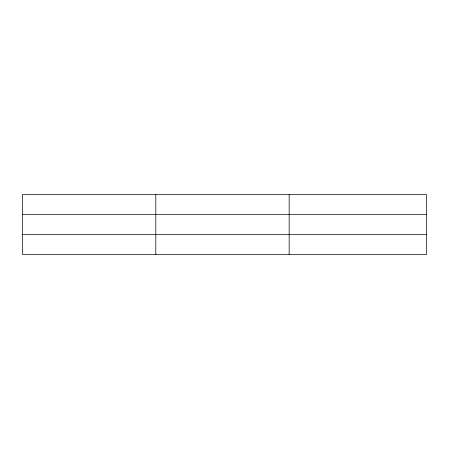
<?xml version="1.0" encoding="UTF-8"?>
<svg xmlns="http://www.w3.org/2000/svg" width="449" height="449" viewBox="0 0 449 449"><rect width="100%" height="100%" fill="white"/><g stroke="black" fill="none" stroke-linecap="round" stroke-linejoin="round"><path stroke-width="0.67" d="M155.803 194.569L155.803 254.431M289.156 194.569L289.156 254.431M426.55 234.675L426.55 254.431L22.45 254.431L22.45 194.569L426.55 194.569L426.55 234.675L22.45 234.675M22.45 214.325L426.55 214.325"/></g></svg>
